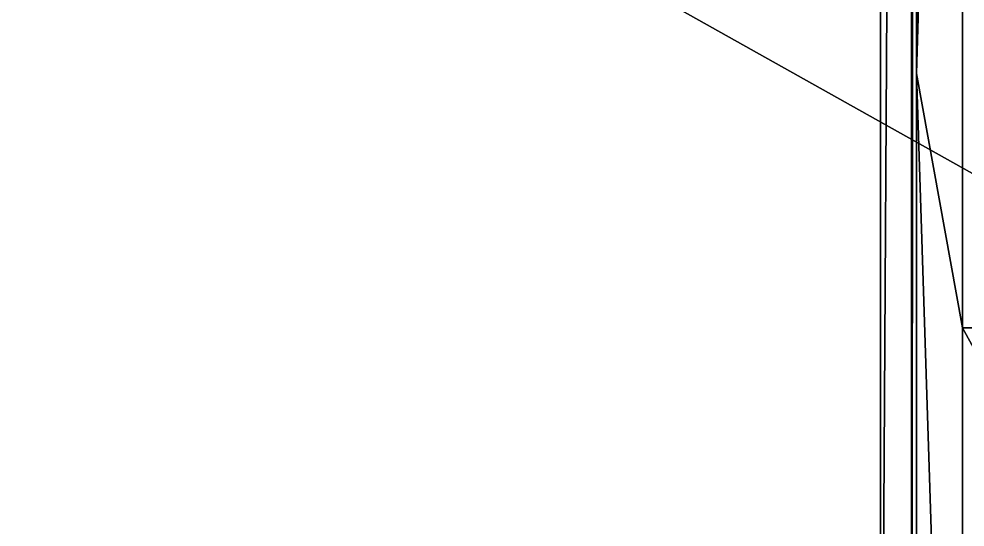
# Model space of a CAD drawing. Extents: x -683 to 86, y -225 to -3.
# Drawn here: x -88.9 to -53.58, y -188.61 to -169.65 of the extents above; entities that cross this region are included whole.
import ezdxf

# ---------------------------------------------------------------- set-up
doc = ezdxf.new("R2010")
doc.units = 0
doc.header["$MEASUREMENT"] = 0
doc.layers.get('0').update_dxf_attribs({"linetype": 'CONTINUOUS'})

msp = doc.modelspace()

# ---------------------------------------------------------------- linework, layer by layer
for points in [[(-55.388, -12.787, 1.296), (-55.58, -13.686, -0.913), (-55.58, -214.654, -0.913)], [(-55.388, -12.787, 1.296), (-55.58, -214.654, -0.913), (-55.388, -215.552, 1.296)], [(-55.58, -13.686, -0.913), (-56.735, -19.311, -12.591), (-56.735, -209.029, -12.591)], [(-55.58, -13.686, -0.913), (-56.735, -209.029, -12.591), (-55.58, -214.654, -0.913)], [(-56.735, -19.311, -12.591), (-325.08, -17.108, -7.264), (-325.08, -211.232, -7.264)], [(-56.735, -19.311, -12.591), (-325.08, -211.232, -7.264), (-56.735, -209.029, -12.591)], [(-55.388, -171.676, 1.296), (-53.668, -181.176, 18.028), (-53.668, -114.17, 18.028)], [(-55.388, -171.676, 1.296), (-53.668, -114.17, 18.028), (-55.388, -114.17, 1.296)], [(55.868, -181.176, 27.87), (55.868, -114.17, 27.87), (-53.668, -114.17, 18.028)], [(55.868, -181.176, 27.87), (-53.668, -114.17, 18.028), (-53.668, -181.176, 18.028)], [(-53.668, -225.052, 18.028), (-53.668, -181.176, 18.028), (-55.388, -171.676, 1.296)], [(-53.668, -225.052, 18.028), (-55.388, -171.676, 1.296), (-55.388, -215.552, 1.296)], [(-29.579, -225.052, 61.826), (-29.579, -181.176, 61.826), (-53.668, -181.176, 18.028)], [(-29.579, -225.052, 61.826), (-53.668, -181.176, 18.028), (-53.668, -225.052, 18.028)]]:
    msp.add_3dface(points)
at = {"color": 250}
for points in [[(6.846, -209.095, 91.942), (7.658, -114.373, 91.678), (-162.291, -114.373, 146.836)], [(6.846, -209.095, 91.942), (-162.291, -114.373, 146.836), (-162.291, -190.789, 146.836)]]:
    msp.add_3dface(points, dxfattribs=at)
at = {"color": 253, "true_color": 0x8f95b4}
msp.add_3dface([(-29.579, -181.176, 61.826), (55.868, -181.176, 27.87), (-53.668, -181.176, 18.028)], dxfattribs=at)

doc.saveas('drawing.dxf')
